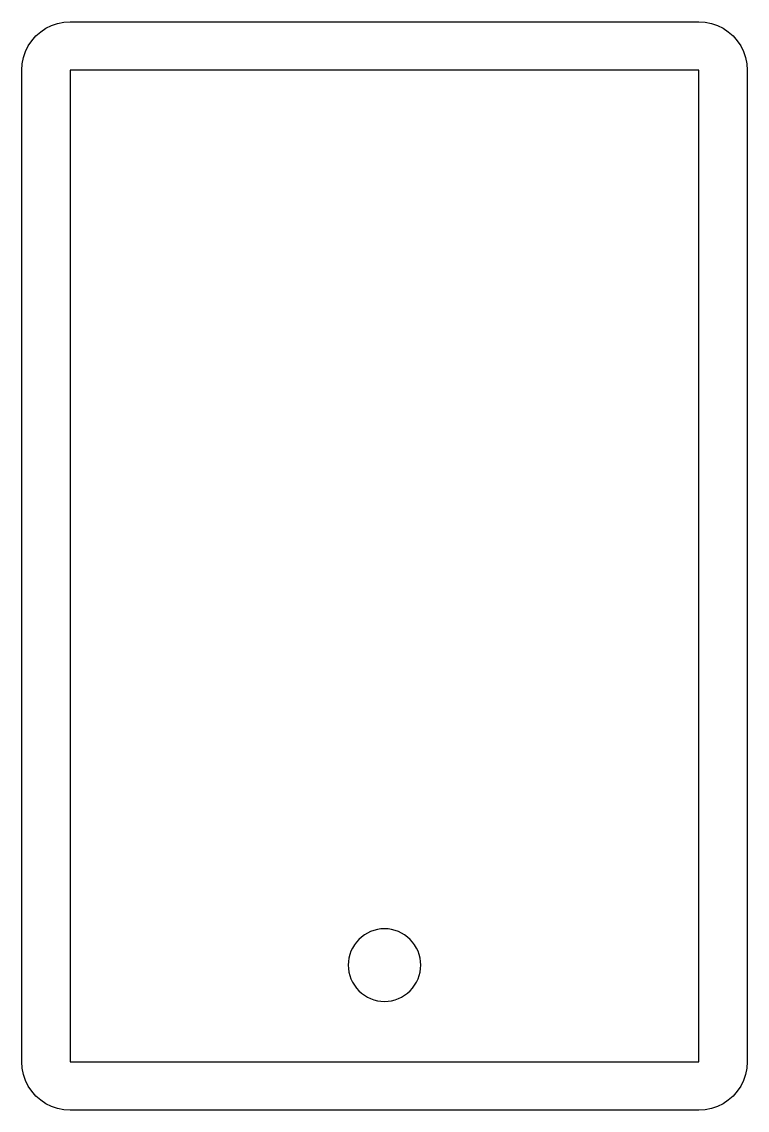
# Model space of a CAD drawing. Header units: millimetres. Extents: x 18 to 78, y 37 to 127.
import ezdxf

# ---------------------------------------------------------------- set-up
doc = ezdxf.new("R2010")
doc.units = ezdxf.units.MM
doc.layers.add('CUT', color=1, linetype='Continuous')
doc.layers.add('SAFE', color=3, linetype='Continuous')

msp = doc.modelspace()

# ---------------------------------------------------------------- linework, layer by layer
at = {"layer": 'CUT'}
for points in [[(22, 37), (21.478, 37.034), (20.965, 37.136), (20.469, 37.304), (20, 37.536), (19.565, 37.827), (19.172, 38.172), (18.827, 38.565), (18.536, 39), (18.304, 39.469), (18.136, 39.965), (18.034, 40.478), (18, 41), (18, 123), (18.034, 123.522), (18.136, 124.035), (18.304, 124.531), (18.536, 125), (18.827, 125.435), (19.172, 125.828), (19.565, 126.173), (20, 126.464), (20.469, 126.696), (20.965, 126.864), (21.478, 126.966), (22, 127), (74, 127), (74.522, 126.966), (75.035, 126.864), (75.531, 126.696), (76, 126.464), (76.435, 126.173), (76.828, 125.828), (77.173, 125.435), (77.464, 125), (77.696, 124.531), (77.864, 124.035), (77.966, 123.522), (78, 123), (78, 41), (77.966, 40.478), (77.864, 39.965), (77.696, 39.469), (77.464, 39), (77.173, 38.565), (76.828, 38.172), (76.435, 37.827), (76, 37.536), (75.531, 37.304), (75.035, 37.136), (74.522, 37.034), (74, 37), (22, 37)], [(50.986, 49.294), (50.942, 49.585), (50.871, 49.871), (50.772, 50.148), (50.646, 50.414), (50.494, 50.667), (50.319, 50.903), (50.121, 51.121), (49.903, 51.319), (49.667, 51.494), (49.414, 51.646), (49.148, 51.772), (48.871, 51.871), (48.585, 51.942), (48.294, 51.986), (48, 52), (47.706, 51.986), (47.415, 51.942), (47.129, 51.871), (46.852, 51.772), (46.586, 51.646), (46.333, 51.494), (46.097, 51.319), (45.879, 51.121), (45.681, 50.903), (45.506, 50.667), (45.354, 50.414), (45.228, 50.148), (45.129, 49.871), (45.058, 49.585), (45.014, 49.294), (45, 49), (45.014, 48.706), (45.058, 48.415), (45.129, 48.129), (45.228, 47.852), (45.354, 47.586), (45.506, 47.333), (45.681, 47.097), (45.879, 46.879), (46.097, 46.681), (46.333, 46.506), (46.586, 46.354), (46.852, 46.228), (47.129, 46.129), (47.415, 46.058), (47.706, 46.014), (48, 46), (48.294, 46.014), (48.585, 46.058), (48.871, 46.129), (49.148, 46.228), (49.414, 46.354), (49.667, 46.506), (49.903, 46.681), (50.121, 46.879), (50.319, 47.097), (50.494, 47.333), (50.646, 47.586), (50.772, 47.852), (50.871, 48.129), (50.942, 48.415), (50.986, 48.706), (51, 49), (50.986, 49.294)]]:
    msp.add_lwpolyline(points, close=True, dxfattribs=at)
at = {"layer": 'SAFE'}
msp.add_lwpolyline([(74, 41), (74, 123), (22, 123), (22, 41), (74, 41)], close=True, dxfattribs=at)

doc.saveas('drawing.dxf')
